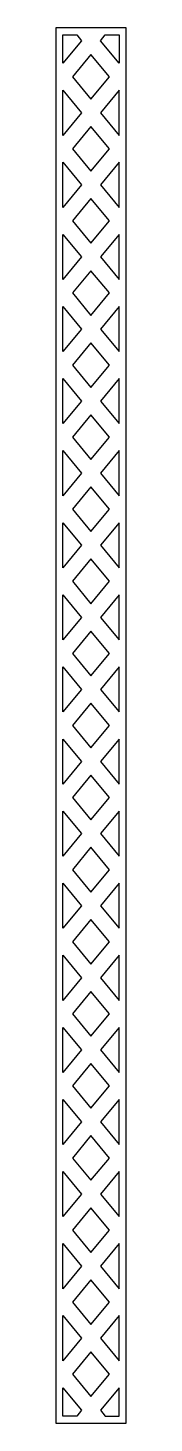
# Model space of a CAD drawing. Header units: millimetres. Extents: x 1016 to 1116, y -645 to 1355.
import ezdxf

# ---------------------------------------------------------------- set-up
doc = ezdxf.new("R2010")
doc.units = ezdxf.units.MM
doc.layers.add('Default', color=70, linetype='Continuous')

msp = doc.modelspace()

# ---------------------------------------------------------------- linework, layer by layer
at = {"layer": 'Default'}
for points in [[(1016, -645), (1116, -645), (1116, 1355), (1016, 1355)], [(1045.6, 1345), (1052.5, 1336.6), (1026, 1304.3), (1026, 1345)], [(1106, 1345), (1106, 1304.3), (1079.5, 1336.6), (1086.4, 1345)], [(1039.7, 1284.9), (1066, 1252.9), (1092.3, 1284.9), (1066, 1317)], [(1026, 1201), (1026, 1265.6), (1052.5, 1233.3)], [(1106, 1201), (1106, 1265.6), (1079.5, 1233.3)], [(1039.7, 1181.6), (1066, 1149.6), (1092.3, 1181.6), (1066, 1213.6)], [(1026, 1097.6), (1026, 1162.3), (1052.5, 1130)], [(1106, 1097.6), (1106, 1162.3), (1079.5, 1130)], [(1039.7, 1078.3), (1066, 1046.3), (1092.3, 1078.3), (1066, 1110.3)], [(1026, 994.3), (1026, 1058.9), (1052.5, 1026.6)], [(1106, 994.3), (1106, 1058.9), (1079.5, 1026.6)], [(1039.7, 975), (1066, 942.9), (1092.3, 975), (1066, 1007)], [(1026, 891), (1026, 955.6), (1052.5, 923.3)], [(1106, 891), (1106, 955.6), (1079.5, 923.3)], [(1039.7, 871.6), (1066, 839.6), (1092.3, 871.6), (1066, 903.7)], [(1026, 787.7), (1026, 852.3), (1052.5, 820)], [(1106, 787.7), (1106, 852.3), (1079.5, 820)], [(1039.7, 768.3), (1066, 736.3), (1092.3, 768.3), (1066, 800.3)], [(1026, 684.3), (1026, 749), (1052.5, 716.6)], [(1106, 684.3), (1106, 749), (1079.5, 716.6)], [(1039.7, 665), (1066, 633), (1092.3, 665), (1066, 697)], [(1026, 581), (1026, 645.6), (1052.5, 613.3)], [(1106, 581), (1106, 645.6), (1079.5, 613.3)], [(1039.7, 561.7), (1066, 529.6), (1092.3, 561.7), (1066, 593.7)], [(1026, 477.7), (1026, 542.3), (1052.5, 510)], [(1106, 477.7), (1106, 542.3), (1079.5, 510)], [(1039.7, 458.3), (1066, 426.3), (1092.3, 458.3), (1066, 490.3)], [(1026, 374.4), (1026, 439), (1052.5, 406.7)], [(1106, 374.4), (1106, 439), (1079.5, 406.7)], [(1039.7, 355), (1066, 323), (1092.3, 355), (1066, 387)], [(1026, 271), (1026, 335.6), (1052.5, 303.3)], [(1106, 271), (1106, 335.6), (1079.5, 303.3)], [(1039.7, 251.7), (1066, 219.7), (1092.3, 251.7), (1066, 283.7)], [(1026, 167.7), (1026, 232.3), (1052.5, 200)], [(1106, 167.7), (1106, 232.3), (1079.5, 200)], [(1039.7, 148.3), (1066, 116.3), (1092.3, 148.3), (1066, 180.4)], [(1026, 64.4), (1026, 129), (1052.5, 96.7)], [(1106, 64.4), (1106, 129), (1079.5, 96.7)], [(1039.7, 45), (1066, 13), (1092.3, 45), (1066, 77)], [(1026, -39), (1026, 25.7), (1052.5, -6.6)], [(1106, -39), (1106, 25.7), (1079.5, -6.6)], [(1039.7, -58.3), (1066, -90.3), (1092.3, -58.3), (1066, -26.3)], [(1026, -142.3), (1026, -77.7), (1052.5, -110)], [(1106, -142.3), (1106, -77.7), (1079.5, -110)], [(1039.7, -161.6), (1066, -193.7), (1092.3, -161.6), (1066, -129.6)], [(1026, -245.6), (1026, -181), (1052.5, -213.3)], [(1106, -245.6), (1106, -181), (1079.5, -213.3)], [(1039.7, -265), (1066, -297), (1092.3, -265), (1066, -232.9)], [(1026, -348.9), (1026, -284.3), (1052.5, -316.6)], [(1106, -348.9), (1106, -284.3), (1079.5, -316.6)], [(1039.7, -368.3), (1066, -400.3), (1092.3, -368.3), (1066, -336.3)], [(1026, -452.3), (1026, -387.6), (1052.5, -420)], [(1106, -452.3), (1106, -387.6), (1079.5, -420)], [(1039.7, -471.6), (1066, -503.6), (1092.3, -471.6), (1066, -439.6)], [(1026, -555.6), (1026, -491), (1052.5, -523.3)], [(1106, -555.6), (1106, -491), (1079.5, -523.3)], [(1039.7, -574.9), (1066, -607), (1092.3, -574.9), (1066, -542.9)], [(1045.6, -635), (1026, -635), (1026, -594.3), (1052.5, -626.6)], [(1106, -635), (1106, -594.3), (1079.5, -626.6), (1086.4, -635)]]:
    msp.add_lwpolyline(points, close=True, dxfattribs=at)

doc.saveas('drawing.dxf')
